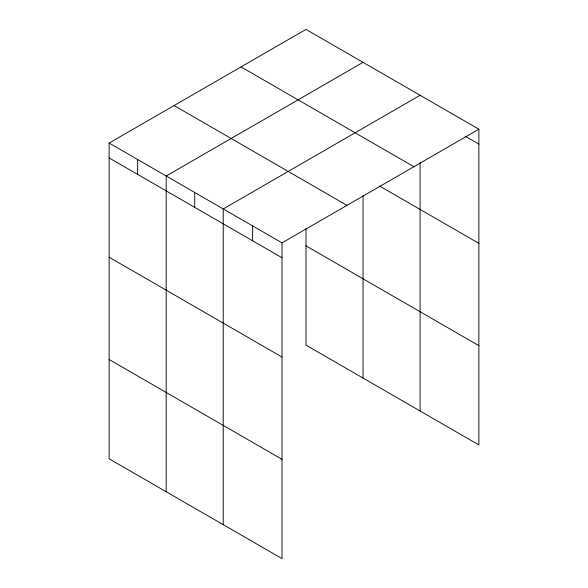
<?xml version="1.0" encoding="UTF-8"?>
<svg xmlns="http://www.w3.org/2000/svg" width="588" height="588" viewBox="0 0 588 588"><rect width="100%" height="100%" fill="white"/><g stroke="black" fill="none" stroke-linecap="round" stroke-linejoin="round"><path stroke-width="0.88" d="M478.875 129.206L282.005 242.873L282.005 558.6L109.125 458.794L109.125 143.06L305.995 29.4L478.875 129.206L478.875 444.94L305.995 345.127L305.995 228.497M363.046 62.335L166.176 176.003L166.176 491.73M420.097 95.271L223.227 208.938L223.227 524.665M465.373 136.291L478.875 144.089M241.029 66.907L413.908 166.72M379.686 186.102L478.875 243.366M174.092 105.553L346.971 205.366M305.995 245.85L478.875 345.656M109.125 143.06L282.005 242.873M109.125 157.944L282.005 257.75M109.125 257.221L282.005 357.034M109.125 359.511L282.005 459.324M420.097 162.501L420.097 411.005M363.046 195.672L363.046 378.062M252.612 225.902L252.612 240.786M194.701 192.467L194.701 207.351M137.651 159.532L137.651 174.408"/></g></svg>
